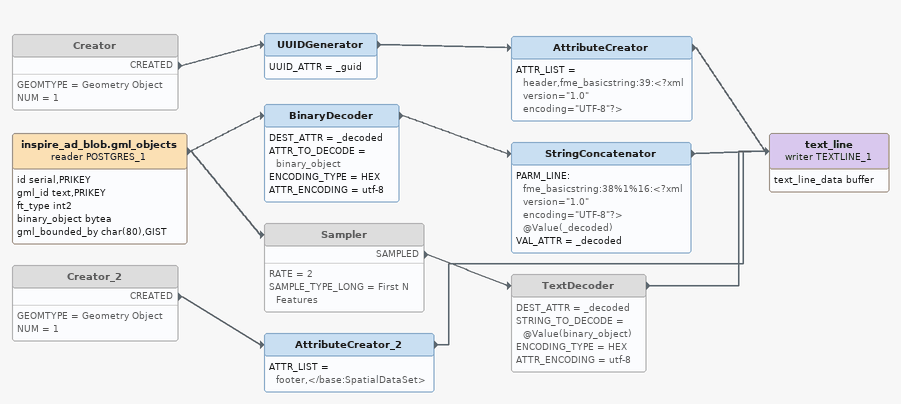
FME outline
Creator [off]
    GEOMTYPE = Geometry Object
    NUM = 1
    CREATED -> UUIDGenerator
UUIDGenerator
    UUID_ATTR = _guid
    -> AttributeCreator
AttributeCreator
    ATTR_LIST = header,fme_basicstring:39:<?xml version="1.0" encoding="UTF-8"?>
    -> text_line (writer TEXTLINE_1)
inspire_ad_blob.gml_objects (reader POSTGRES_1)
    attributes: id serial,PRIKEY, gml_id text,PRIKEY, ft_type int2, binary_object bytea, gml_bounded_by char(80),GIST
    -> Sampler
    -> BinaryDecoder
BinaryDecoder
    DEST_ATTR = _decoded
    ATTR_TO_DECODE = binary_object
    ENCODING_TYPE = HEX
    ATTR_ENCODING = utf-8
    -> StringConcatenator
StringConcatenator
    PARM_LINE:
      fme_basicstring:38%1%16:<?xml version="1.0" encoding="UTF-8"?>
      @Value(_decoded)
    VAL_ATTR = _decoded
    -> text_line (writer TEXTLINE_1)
Sampler [off]
    RATE = 2
    SAMPLE_TYPE_LONG = First N Features
    SAMPLED -> TextDecoder
TextDecoder [off]
    DEST_ATTR = _decoded
    STRING_TO_DECODE = @Value(binary_object)
    ENCODING_TYPE = HEX
    ATTR_ENCODING = utf-8
    -> text_line (writer TEXTLINE_1)
Creator_2 [off]
    GEOMTYPE = Geometry Object
    NUM = 1
    CREATED -> AttributeCreator_2
AttributeCreator_2
    ATTR_LIST = footer,</base:SpatialDataSet>
    -> text_line (writer TEXTLINE_1)
text_line (writer TEXTLINE_1)
    attributes: text_line_data buffer
